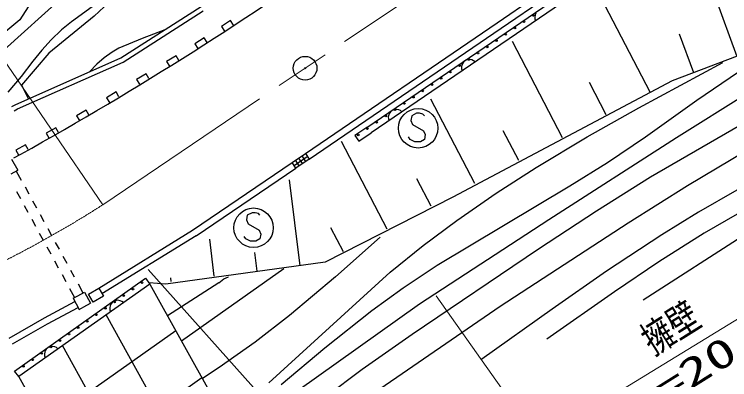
# Model space of a CAD drawing. Units: millimetres, scale not verified. Extents: x 40000 to 680000, y 20000 to 380000.
# Drawn here: x 190552 to 235900, y 264140 to 287292 of the extents above; entities that cross this region are included whole.
import ezdxf
from ezdxf.enums import TextEntityAlignment as Align

# ---------------------------------------------------------------- set-up
doc = ezdxf.new("R2010")
doc.units = ezdxf.units.MM
doc.header["$LTSCALE"] = 1000
doc.linetypes.add('CHAIN', pattern=[18.5, 12, -1.5, 3.5, -1.5])
for name, color, linetype, lineweight in [('M-BGD', 7, 'Continuous', 25), ('M-BGD-EXST', 7, 'Continuous', 25), ('M-BMK', 2, 'CHAIN', 13), ('M-BMK-SRVR', 3, 'Continuous', 25), ('M-STR-HTXT', 7, 'Continuous', 13)]:
    doc.layers.add(name, color=color, linetype=linetype, lineweight=lineweight)
doc.styles.add('ＭＳ ゴシック', font='')
doc.styles.get('ＭＳ ゴシック').set_extended_font_data('MS Gothic')

msp = doc.modelspace()

# ---------------------------------------------------------------- linework, layer by layer
at = {"layer": 'M-BGD'}
for p, q in [((221170, 286757), (231251, 293695)), ((236377, 284608), (233009, 293738)), ((221411, 286406), (231469, 293329)), ((212905, 280127), (230412, 292073)), ((230619, 291680), (213172, 279781)), ((197987, 289417), (195617, 287172)), ((230857, 282360), (227291, 289207)), ((191926, 288539), (190907, 286939)), ((189914, 285035), (193559, 288363)), ((195492, 287764), (194179, 286817)), ((197298, 284525), (202394, 287786)), ((197443, 284256), (202528, 287510)), ((195617, 287172), (192732, 284820)), ((223565, 287256), (223539, 287117)), ((223539, 287117), (223546, 287001)), ((223614, 287362), (223565, 287256)), ((190907, 286939), (189495, 285783)), ((194179, 286817), (193551, 286300)), ((204261, 286895), (203675, 286513)), ((204452, 286602), (204261, 286895)), ((209005, 278467), (221170, 286757)), ((223546, 287001), (223580, 286879)), ((242471, 286960), (232246, 283083)), ((193551, 286300), (192884, 285677)), ((200084, 286307), (198654, 285767)), ((203675, 286513), (203866, 286219)), ((209245, 278115), (221411, 286406)), ((198654, 285767), (197172, 285143)), ((202580, 285799), (201993, 285416)), ((202771, 285506), (202580, 285799)), ((233623, 283591), (232726, 286024)), ((192884, 285677), (192290, 285028)), ((201993, 285416), (202184, 285123)), ((225302, 279467), (222126, 285564)), ((192732, 284820), (190999, 282799)), ((192290, 285028), (191721, 284325)), ((196752, 284901), (196249, 284542)), ((197172, 285143), (196752, 284901)), ((190615, 281567), (197298, 284525)), ((196249, 284542), (195788, 284135)), ((200804, 284672), (200205, 284310)), ((200985, 284372), (200804, 284672)), ((219183, 284389), (219051, 284298)), ((219305, 284423), (219183, 284389)), ((219421, 284430), (219305, 284423)), ((219560, 284404), (219421, 284430)), ((219666, 284355), (219560, 284404)), ((219766, 284278), (219666, 284355)), ((240639, 284560), (232525, 279474)), ((190751, 281295), (197443, 284256)), ((191721, 284325), (190977, 283357)), ((195788, 284135), (195325, 283652)), ((200205, 284310), (200386, 284010)), ((218925, 284092), (218899, 283953)), ((218899, 283953), (218906, 283837)), ((218974, 284198), (218925, 284092)), ((219051, 284298), (218974, 284198)), ((230142, 281366), (235468, 284233)), ((233823, 281854), (237295, 284213)), ((198902, 283522), (198303, 283160)), ((199083, 283222), (198902, 283522)), ((218906, 283837), (218940, 283715)), ((190977, 283357), (190145, 282365)), ((198303, 283160), (198484, 282860)), ((232246, 283083), (218341, 275705)), ((190999, 282799), (191461, 281941)), ((228080, 280913), (227011, 282966)), ((196999, 282372), (196400, 282010)), ((197180, 282073), (196999, 282372)), ((196400, 282010), (196581, 281710)), ((219746, 276573), (216962, 281920)), ((230567, 279525), (233823, 281854)), ((239358, 281874), (230889, 276963)), ((190394, 281443), (190615, 281567)), ((190541, 281178), (190751, 281295)), ((195097, 281222), (194498, 280860)), ((195278, 280923), (195097, 281222)), ((214543, 281224), (214411, 281134)), ((214665, 281259), (214543, 281224)), ((214781, 281266), (214665, 281259)), ((214920, 281239), (214781, 281266)), ((215026, 281191), (214920, 281239)), ((215127, 281114), (215026, 281191)), ((226872, 279526), (230142, 281366)), ((194498, 280860), (194679, 280560)), ((214285, 280928), (214259, 280789)), ((214259, 280789), (214266, 280672)), ((214334, 281033), (214285, 280928)), ((214411, 281134), (214334, 281033)), ((214266, 280672), (214300, 280551)), ((193193, 280105), (192580, 279767)), ((193362, 279799), (193193, 280105)), ((212905, 280127), (212148, 279610)), ((222524, 278020), (221536, 279917)), ((192580, 279767), (192750, 279460)), ((212148, 279610), (212394, 279250)), ((212394, 279250), (213172, 279781)), ((223633, 277588), (226872, 279526)), ((232525, 279474), (224436, 274278)), ((228154, 277904), (230567, 279525)), ((191251, 279031), (190638, 278693)), ((191420, 278725), (191251, 279031)), ((214191, 273680), (211301, 279228)), ((190638, 278693), (190807, 278386)), ((208167, 277896), (209005, 278467)), ((209005, 278467), (209245, 278115)), ((233231, 276449), (237148, 278781)), ((190377, 278119), (190767, 277408)), ((190529, 278196), (190956, 278427)), ((208287, 277720), (209125, 278291)), ((208617, 277692), (208378, 278044)), ((209245, 278115), (208407, 277544)), ((208826, 277829), (208586, 278181)), ((209034, 277972), (208794, 278324)), ((201849, 273610), (208167, 277896)), ((202088, 273258), (208407, 277544)), ((208407, 277544), (208167, 277896)), ((221104, 275963), (223633, 277588)), ((225773, 276427), (228154, 277904)), ((190346, 277177), (190767, 277408)), ((190678, 277359), (190989, 276790)), ((208664, 271346), (208006, 276812)), ((216969, 275126), (216061, 276869)), ((230889, 276963), (227459, 274827)), ((191230, 276351), (191470, 275913)), ((217358, 271394), (225773, 276427)), ((229454, 274081), (233231, 276449)), ((190696, 276060), (190936, 275622)), ((218607, 274236), (221104, 275963)), ((236356, 276143), (233917, 274758)), ((191710, 275474), (191950, 275036)), ((218341, 275705), (210252, 271597)), ((191176, 275183), (191416, 274745)), ((227459, 274827), (223782, 272410)), ((192191, 274597), (192431, 274159)), ((230412, 269208), (238621, 274473)), ((233917, 274758), (231601, 273328)), ((236365, 274629), (234286, 273423)), ((191657, 274306), (191897, 273867)), ((224436, 274278), (216233, 268915)), ((216473, 272641), (218607, 274236)), ((221355, 268796), (229454, 274081)), ((192671, 273720), (192911, 273282)), ((195909, 269937), (201849, 273610)), ((211413, 272233), (210612, 273772)), ((192137, 273429), (192377, 272990)), ((202088, 273258), (196108, 269584)), ((203221, 270691), (202939, 273034)), ((213753, 273175), (210907, 270650)), ((231601, 273328), (228090, 271015)), ((234286, 273423), (231410, 271610)), ((192618, 272552), (192858, 272113)), ((193152, 272843), (193392, 272405)), ((214370, 270943), (216473, 272641)), ((205942, 271018), (205801, 272190)), ((223782, 272410), (215763, 267002)), ((193098, 271675), (193338, 271236)), ((193632, 271966), (193872, 271528)), ((210252, 271597), (200154, 270189)), ((215197, 269957), (217358, 271394)), ((231410, 271610), (228589, 269711)), ((193579, 270798), (193819, 270359)), ((194113, 271089), (194353, 270651)), ((207635, 271157), (201150, 266586)), ((206686, 263950), (214370, 270943)), ((228090, 271015), (224641, 268619)), ((190562, 264689), (198873, 270571)), ((198873, 270571), (199138, 270200)), ((200154, 270189), (199099, 270280)), ((200499, 270363), (200471, 270598)), ((203519, 270274), (203830, 270530)), ((203830, 270530), (204119, 270647)), ((204119, 270647), (204124, 270648)), ((210907, 270650), (208000, 268206)), ((199138, 270200), (190833, 264348)), ((194059, 269921), (194371, 269352)), ((194593, 270212), (194905, 269643)), ((195264, 269561), (195909, 269937)), ((195909, 269937), (196201, 269435)), ((199138, 270200), (204100, 261287)), ((203519, 270274), (200265, 268176)), ((213218, 268518), (215197, 269957)), ((194282, 269303), (194573, 269461)), ((194573, 269461), (194994, 269692)), ((194994, 269692), (195383, 268981)), ((195557, 269060), (195264, 269561)), ((196201, 269435), (195557, 269060)), ((228589, 269711), (224311, 266703)), ((192455, 268064), (194394, 269098)), ((194282, 269302), (194672, 268591)), ((194962, 268750), (195383, 268981)), ((196680, 268932), (196633, 268826)), ((196755, 269034), (196680, 268932)), ((196886, 269126), (196755, 269034)), ((197007, 269163), (196886, 269126)), ((197123, 269171), (197007, 269163)), ((197263, 269147), (197123, 269171)), ((197369, 269100), (197263, 269147)), ((197471, 269025), (197369, 269100)), ((192655, 267688), (194600, 268722)), ((194671, 268592), (194962, 268750)), ((196633, 268826), (196609, 268686)), ((196609, 268686), (196617, 268570)), ((196617, 268570), (196653, 268449)), ((216233, 268915), (208471, 263389)), ((210240, 266158), (213218, 268518)), ((213380, 263332), (221355, 268796)), ((224641, 268619), (220190, 265430)), ((190223, 266772), (192455, 268064)), ((201332, 259337), (196370, 268249)), ((208000, 268206), (205812, 266524)), ((190437, 266404), (192655, 267688)), ((200792, 267229), (192487, 261378)), ((215763, 267002), (212596, 264777)), ((192733, 266201), (192602, 266109)), ((192854, 266237), (192733, 266201)), ((192971, 266246), (192854, 266237)), ((193110, 266222), (192971, 266246)), ((193217, 266174), (193110, 266222)), ((198563, 257386), (193602, 266299)), ((205812, 266524), (203530, 264904)), ((192480, 265900), (192456, 265761)), ((192456, 265761), (192465, 265644)), ((192527, 266007), (192480, 265900)), ((192602, 266109), (192527, 266007)), ((193318, 266099), (193217, 266174)), ((207476, 263842), (210240, 266158)), ((192465, 265644), (192501, 265523)), ((203530, 264904), (202474, 264209)), ((190833, 264348), (190562, 264689)), ((212596, 264777), (209223, 262271)), ((195795, 255436), (190833, 264348)), ((202446, 264258), (194141, 258407))]:
    msp.add_line(p, q, dxfattribs=at)
for centre in [(223452, 287219), (222867, 286821), (222283, 286422), (221699, 286024), (220531, 285227), (221115, 285626), (219947, 284829), (219362, 284430), (218778, 284032), (218194, 283634), (217610, 283235), (217026, 282837), (215857, 282040), (216441, 282438), (215273, 281642), (214689, 281243), (214105, 280845), (213520, 280446), (212936, 280048), (212352, 279650), (198646, 270285), (198068, 269878), (197490, 269471), (196912, 269063), (196334, 268656), (195756, 268249), (195178, 267842), (194600, 267434), (193443, 266620), (194021, 267027), (192865, 266212), (192287, 265805), (191709, 265398), (191131, 264991)]:
    msp.add_circle(centre, 50, dxfattribs=at)
msp.add_arc((84291, 470303), 219531, 299.07163, 305.7065, dxfattribs=at)
at = {"layer": 'M-BGD-EXST'}
for p, q in [((215747, 280869), (215697, 280569)), ((216047, 281019), (215747, 280869)), ((216247, 281019), (216047, 281019)), ((216447, 280969), (216247, 281019)), ((216547, 280869), (216447, 280969)), ((215697, 280569), (215797, 280319)), ((215797, 280319), (216497, 279919)), ((216497, 279919), (216597, 279669)), ((215647, 279369), (215547, 279519)), ((215947, 279219), (215647, 279369)), ((216547, 279369), (216297, 279219)), ((216597, 279669), (216547, 279369)), ((216297, 279219), (215947, 279219)), ((205321, 274570), (205271, 274270)), ((205621, 274720), (205321, 274570)), ((205821, 274720), (205621, 274720)), ((206021, 274670), (205821, 274720)), ((206121, 274570), (206021, 274670)), ((205271, 274270), (205371, 274020)), ((205371, 274020), (206071, 273620)), ((206071, 273620), (206171, 273370)), ((205221, 273070), (205121, 273220)), ((205521, 272920), (205221, 273070)), ((206121, 273070), (205871, 272920)), ((206171, 273370), (206121, 273070)), ((205871, 272920), (205521, 272920)), ((199040, 271125), (208678, 260352))]:
    msp.add_line(p, q, dxfattribs=at)
for centre in [(216147, 280069), (205721, 273770)]:
    msp.add_circle(centre, 1250, dxfattribs=at)
at = {"layer": 'M-BMK'}
msp.add_line((196157, 275220), (234264, 300936), dxfattribs=at)
msp.add_arc((158432, 334185), 70000, 232.50036, 302.6103, dxfattribs=at)
at = {"layer": 'M-BMK-SRVR'}
for radius in [750, 30]:
    msp.add_circle((208984, 283877), radius, dxfattribs=at)
at = {"layer": 'M-STR-HTXT'}
for p, q in [((196157, 275220), (178940, 300393)), ((243711, 272460), (223805, 260287)), ((217289, 269452), (224365, 259499))]:
    msp.add_line(p, q, dxfattribs=at)

# ---------------------------------------------------------------- texts
at = {"layer": 'M-STR-HTXT', "style": 'ＭＳ ゴシック'}
for s, rotation, width, p in [('擁壁', 32.081, 0.75, (231343, 265190)), ('L=20.0', 32, 1.5, (230505, 261044))]:
    msp.add_text(s, height=1833, rotation=rotation, dxfattribs=dict(at, width=width)).set_placement(p, align=Align.BOTTOM_LEFT)

doc.saveas('drawing.dxf')
